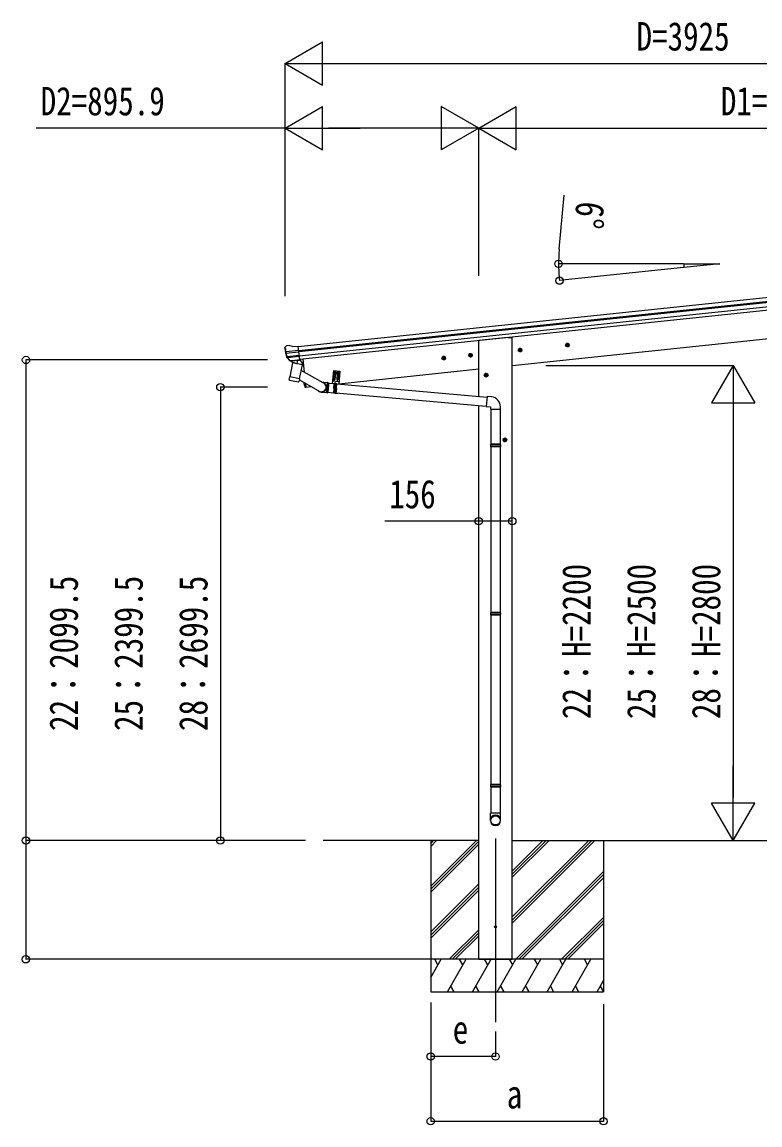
# Model space of a CAD drawing. Units: millimetres, scale not verified. Extents: x -16820 to 16820, y -11880 to 11880.
# Drawn here: x -13512 to -10096, y -7817 to -2710 of the extents above; entities that cross this region are included whole.
import ezdxf
from ezdxf.enums import TextEntityAlignment as Align

# ---------------------------------------------------------------- set-up
doc = ezdxf.new("R2010")
doc.units = ezdxf.units.MM
doc.header["$LTSCALE"] = 60
for name, color, linetype in [('0-3_YKK_12', 2, 'Continuous'), ('0-4_YKK_13', 4, 'Continuous'), ('0-5_YKK_A1', 4, 'Continuous'), ('0-6_YKK_D', 6, 'Continuous')]:
    doc.layers.add(name, color=color, linetype=linetype)
doc.styles.add('ＭＳ ゴシック', font='')
doc.styles.get('ＭＳ ゴシック').set_extended_font_data('MS Gothic')

msp = doc.modelspace()

# ---------------------------------------------------------------- linework, layer by layer
at = {"layer": '0-3_YKK_12'}
msp.add_line((-11319.92, -6490.79), (-11319.92, -7341.03), dxfattribs=at)
at = {"layer": '0-4_YKK_13'}
for p, q in [((-12295.41, -4220.66), (-12295.49, -4218.79)), ((-12294.12, -4215.89), (-12294.82, -4216.75)), ((-12290.63, -4211.57), (-12294.12, -4215.89)), ((-12231.02, -4230.62), (-12290.76, -4236.9)), ((-12290.63, -4211.57), (-12290.62, -4211.57)), ((-12290, -4242.74), (-12230.4, -4236.48)), ((-12287.27, -4209.75), (-12287.26, -4209.75)), ((-12259.7, -4212.88), (-12233.17, -4210.1)), ((-12226.39, -4274.65), (-12233.17, -4210.1)), ((-12272.49, -4278.3), (-12286.19, -4262.55)), ((-12285.7, -4258.96), (-12228.67, -4252.96)), ((-12271.55, -4277.66), (-12284.6, -4261.73)), ((-12283.37, -4263.23), (-12228.2, -4257.43)), ((-12259.04, -4287.58), (-12272.39, -4353.24)), ((-12262.19, -4278.41), (-12269.88, -4279.22)), ((-12269.79, -4278.98), (-12226.41, -4274.42)), ((-12269.02, -4279.22), (-12267.45, -4279.06)), ((-12267.45, -4279.06), (-12229.91, -4275.11)), ((-12265.66, -4279.52), (-12265.81, -4280.25)), ((-12265.2, -4281.38), (-12240.44, -4291.13)), ((-12261.92, -4278.47), (-12262.19, -4278.41)), ((-12236.59, -4275.81), (-12261.92, -4278.47)), ((-12214.15, -4296.72), (-12259.04, -4287.58)), ((-12256.86, -4284.66), (-12257.52, -4287.89)), ((-12236.05, -4276.14), (-12238.97, -4290.49)), ((-12236.33, -4275.69), (-12236.59, -4275.81)), ((-12226.39, -4274.65), (-12236.33, -4275.69)), ((-12229.91, -4275.11), (-12228.35, -4274.95)), ((-12226.53, -4273.06), (-12225.61, -4273.25)), ((-12225.61, -4273.25), (-12214.41, -4290.17)), ((-12211.75, -4270.19), (-12205.35, -4331.1)), ((-12227.51, -4362.37), (-12214.15, -4296.72)), ((-12118.04, -4380.29), (-12219.53, -4323.11)), ((-12214.41, -4290.17), (-12215.67, -4296.41)), ((-12070.45, -4323.26), (-12075.72, -4383.53)), ((-12070.45, -4323.26), (-12040.56, -4325.87)), ((-12067.21, -4337.86), (-12069.45, -4363.5)), ((-12066.24, -4332.5), (-12066.3, -4333.19)), ((-12064.66, -4333.34), (-12066.3, -4333.19)), ((-12064.59, -4332.64), (-12066.24, -4332.5)), ((-12064.2, -4333.88), (-12064.35, -4335.52)), ((-12063.65, -4335.58), (-12064.35, -4335.52)), ((-12063.91, -4330.54), (-12064.05, -4332.19)), ((-12063.21, -4330.6), (-12063.91, -4330.54)), ((-12063.5, -4333.94), (-12063.65, -4335.58)), ((-12061.23, -4338.38), (-12063.51, -4364.39)), ((-12063.21, -4330.6), (-12063.36, -4332.25)), ((-12061.32, -4333.63), (-12062.96, -4333.49)), ((-12061.26, -4332.93), (-12062.9, -4332.79)), ((-12061.26, -4332.93), (-12061.32, -4333.63)), ((-12052.27, -4339.17), (-12054.54, -4365.17)), ((-12051.3, -4333.8), (-12051.36, -4334.5)), ((-12049.71, -4334.64), (-12051.36, -4334.5)), ((-12049.65, -4333.95), (-12051.3, -4333.8)), ((-12049.26, -4335.19), (-12049.4, -4336.83)), ((-12048.7, -4336.89), (-12049.4, -4336.83)), ((-12048.97, -4331.85), (-12049.11, -4333.49)), ((-12048.27, -4331.91), (-12048.97, -4331.85)), ((-12048.56, -4335.25), (-12048.7, -4336.89)), ((-12046.29, -4339.69), (-12048.53, -4365.33)), ((-12048.27, -4331.91), (-12048.41, -4333.55)), ((-12046.38, -4334.94), (-12048.02, -4334.79)), ((-12046.31, -4334.24), (-12047.96, -4334.09)), ((-12046.31, -4334.24), (-12046.38, -4334.94)), ((-12040.56, -4325.87), (-12045.84, -4386.14)), ((-12274.87, -4365.49), (-12272.38, -4353.24)), ((-12274.66, -4366.88), (-12274.66, -4366.88)), ((-12273.32, -4367.85), (-12232.36, -4376.18)), ((-12227.51, -4362.37), (-12272.39, -4353.24)), ((-12227.52, -4362.37), (-12230.06, -4374.84)), ((-12138.66, -4416.88), (-12228.34, -4366.36)), ((-12199.97, -4382.34), (-12198.06, -4400.47)), ((-12123.18, -4377.38), (-12098.12, -4379.64)), ((-12096.4, -4379.79), (-12092.3, -4380.16)), ((-12091.67, -4382.13), (-12066.76, -4384.31)), ((-12074.63, -4371.07), (-12044.75, -4373.69)), ((-12068.59, -4405.23), (-12066.68, -4383.47)), ((-12064.6, -4382.65), (-12066.68, -4383.47)), ((-12066.59, -4405.4), (-12064.6, -4382.65)), ((-12061.6, -4382.75), (-12064.6, -4382.65)), ((-12063.61, -4405.67), (-12061.58, -4382.52)), ((-12061.61, -4405.84), (-12059.59, -4382.7)), ((-12059.61, -4382.93), (-12056.63, -4383.35)), ((-12058.62, -4406.1), (-12056.63, -4383.35)), ((-12054.73, -4384.52), (-12056.63, -4383.35)), ((-12056.63, -4406.28), (-12054.73, -4384.52)), ((-12054.8, -4385.36), (-11359.01, -4446.23)), ((-12198.06, -4400.47), (-12200.13, -4400.61)), ((-12127.32, -4423.29), (-12102.26, -4425.55)), ((-12102.29, -4402.4), (-12102.63, -4404.79)), ((-12102.29, -4402.4), (-12102.2, -4399.99)), ((-12100.54, -4425.7), (-12096.44, -4426.07)), ((-12095.39, -4423.96), (-12070.42, -4426.15)), ((-12079.38, -4425.37), (-12079.43, -4425.86)), ((-12079.43, -4425.86), (-12070.46, -4426.65)), ((-12068.59, -4405.23), (-12070.49, -4426.99)), ((-12068.58, -4428.16), (-12070.49, -4426.99)), ((-12065.61, -4428.58), (-12068.59, -4428.16)), ((-12066.59, -4405.4), (-12068.58, -4428.16)), ((-12063.61, -4405.67), (-12065.63, -4428.81)), ((-12061.61, -4405.84), (-12063.64, -4428.98)), ((-12063.62, -4428.75), (-12060.61, -4428.86)), ((-12058.62, -4406.1), (-12060.62, -4428.86)), ((-12058.54, -4428.04), (-12060.62, -4428.86)), ((-12056.63, -4406.28), (-12058.54, -4428.04)), ((-12058.51, -4427.69), (-12049.54, -4428.48)), ((-12058.46, -4427.2), (-11362.67, -4488.07)), ((-12049.5, -4427.98), (-12049.54, -4428.48)), ((-11338, -4446.06), (-11358.84, -4444.24)), ((-11296.92, -4501.81), (-11296.92, -4490.89)), ((-11342.92, -4501.81), (-11296.92, -4501.81)), ((-11340.92, -4501.81), (-11340.92, -4664.97)), ((-11298.92, -4501.81), (-11298.92, -4664.97)), ((-11342.92, -4666.97), (-11341.92, -4664.97)), ((-11296.92, -4666.97), (-11342.92, -4666.97)), ((-11296.92, -4674.97), (-11342.92, -4674.97)), ((-11297.92, -4664.97), (-11341.92, -4664.97)), ((-11297.92, -4676.97), (-11341.92, -4676.97)), ((-11340.92, -4676.97), (-11340.92, -5443.78)), ((-11298.92, -4676.97), (-11298.92, -5443.78)), ((-11296.92, -4666.97), (-11297.92, -4664.97)), ((-11296.92, -4674.97), (-11297.92, -4676.97)), ((-11296.92, -4666.97), (-11296.92, -4674.97)), ((-11342.92, -5445.78), (-11341.92, -5443.78)), ((-11296.92, -5445.78), (-11342.92, -5445.78)), ((-11296.92, -5453.78), (-11342.92, -5453.78)), ((-11297.92, -5443.78), (-11341.92, -5443.78)), ((-11297.92, -5455.78), (-11341.92, -5455.78)), ((-11340.92, -5455.78), (-11340.92, -6240.26)), ((-11298.92, -5455.78), (-11298.92, -6240.26)), ((-11296.92, -5445.78), (-11297.92, -5443.78)), ((-11296.92, -5453.78), (-11297.92, -5455.78)), ((-11296.92, -5445.78), (-11296.92, -5453.78)), ((-11342.92, -6242.26), (-11341.92, -6240.26)), ((-11296.92, -6242.26), (-11342.92, -6242.26)), ((-11296.92, -6250.26), (-11342.92, -6250.26)), ((-11297.92, -6240.26), (-11341.92, -6240.26)), ((-11297.92, -6252.26), (-11341.92, -6252.26)), ((-11340.92, -6252.26), (-11340.92, -6372.99)), ((-11298.92, -6252.26), (-11298.92, -6372.99)), ((-11296.92, -6242.26), (-11297.92, -6240.26)), ((-11296.92, -6250.26), (-11297.92, -6252.26)), ((-11296.92, -6242.26), (-11296.92, -6250.26)), ((-11342.92, -6407.13), (-11342.92, -6372.99)), ((-11296.92, -6372.99), (-11342.92, -6372.99)), ((-11296.92, -6407.13), (-11296.92, -6372.99))]:
    msp.add_line(p, q, dxfattribs=at)
for points in [[(-12273.78, -4208.33), (-12273.78, -4208.33), (-12287.26, -4209.75)], [(-12259.7, -4212.88), (-12272.49, -4208.48), (-12272.49, -4208.48)], [(-11358.84, -4444.24), (-11362.84, -4490.06), (-11342.92, -4491.81), (-11342.92, -4501.81)], [(-11342.92, -4666.97), (-11342.92, -4674.97), (-11341.92, -4676.97)], [(-11342.92, -5445.78), (-11342.92, -5453.78), (-11341.92, -5455.78)], [(-11342.92, -6242.26), (-11342.92, -6250.26), (-11341.92, -6252.26)]]:
    msp.add_lwpolyline(points, dxfattribs=at)
for centre, radius in [((-12063.78, -4333.06), 5.9), ((-12048.84, -4334.37), 5.9), ((-11319.92, -6900), 4.5)]:
    msp.add_circle(centre, radius, dxfattribs=at)
for centre, radius, start, end in [((-12094.52, -4199.54), 202, 186, 197.86084), ((-12101.58, -4201.59), 192.44, 185.42422, 190.5729), ((-12335.48, -4244.25), 45.32, 6.35482, 9.32878), ((-12286.74, -4214.72), 5, 96.04426, 140.95574), ((-12273.47, -4211.31), 3, 71.02369, 95.97631), ((-12292.78, -4243.11), 2.74, 7.56588, 12.97849), ((-12289.91, -4244.09), 1.35, 94.08073, 96.8395), ((-12094.52, -4199.54), 200.2, 192.46117, 197.79991), ((-12283.93, -4260.58), 3, 197.86084, 221), ((-12282.28, -4259.83), 3, 197.79991, 219.30889), ((-12270.24, -4276.34), 2.99, 220.99261, 266.7283), ((-12269.07, -4278.72), 0.5, 240.73754, 276), ((-12266.15, -4279.42), 0.5, 348.5, 96), ((-12264.83, -4280.45), 1, 168.5, 248.5), ((-12235.47, -4276.3), 0.604, 93.09842, 164.70595), ((-12228.4, -4274.45), 0.5, 276, 311.26246), ((-11330.4, -4174.93), 900.99, 186.16597, 186.25983), ((-12239.97, -4290.21), 1.03, 242.53897, 344.46569), ((-11330.4, -4174.93), 900.99, 189.39542, 189.48281), ((-12064.7, -4333.84), 0.5, 355, 85), ((-12064.55, -4332.14), 0.5, 265, 355), ((-12063.01, -4333.98), 0.5, 85, 175), ((-12062.86, -4332.29), 0.5, 175, 265), ((-12049.76, -4335.14), 0.5, 355, 85), ((-12049.61, -4333.45), 0.5, 265, 355), ((-12048.06, -4335.29), 0.5, 85, 175), ((-12047.91, -4333.6), 0.5, 175, 265), ((-12272.97, -4365.91), 1.95, 167.54017, 209.97766), ((-12272.93, -4365.89), 2, 209.90962, 258.5), ((-12231.96, -4374.22), 2, 258.5, 341.96843), ((-11330.4, -4174.93), 900.99, 193.00313, 194.35863), ((-12125.25, -4400.33), 21.3, 230.97548, 70.23074), ((-12125.25, -4400.33), 23.05, 0.84849, 84.95046), ((-12097.3, -4380.21), 0.994, 24.65913, 145.03785), ((-12066.46, -4363.76), 3, 175.00038, 355.02015), ((-12060.74, -4384.33), 2, 55, 115), ((-12051.52, -4365.06), 3, 174.98076, 355.00053), ((-12200.34, -4397.62), 3, 194.36084, 274.00003), ((-12125.25, -4400.33), 23.05, 216.25577, 348.84849), ((-12125.25, -4400.33), 23.05, 348.84849, 0.84849), ((-12101.35, -4425.13), 0.994, 204.65913, 325.03785), ((-12064.48, -4427.17), 2, 235, 295), ((-11341.92, -4490.89), 45, 0, 85)]:
    msp.add_arc(centre, radius, start, end, dxfattribs=at)
for centre, major_axis, ratio, start_param, end_param in [((-12292.49, -4218.64), (1.9, 2.34), 0.995767, 1.5707963, 2.2972137), ((-12288.94, -4214.26), (-5.48, -2.51), 0.24881, 5.8190815, 5.8226003), ((-12293.28, -4219.8), (-0.38, 5.97), 0.020485, 4.7140547, 5.6117533), ((-12092.21, -4221.49), (-20.92, 199.05), 0.994373, 1.5554317, 1.5718064), ((-12272.54, -4276.26), (-1.71, 2.84), 0.040856, 4.1415604, 4.1696818), ((-12270.1, -4276), (-0.51, 2.96), 0.642905, 2.0792573, 3.037247), ((-12270.14, -4276.11), (-3.02, -2.79), 0.650902, 0.9542299, 1.0270405), ((-12270.19, -4276.23), (-1.1, -2.8), 0.997631, 0.3902369, 0.4789948), ((-12100.19, -4402.59), (2.07, 22.96), 0.087156, 3.1415927, 6.2831853), ((-12098.47, -4402.75), (2.07, 22.96), 0.087156, 3.1415927, 6.2831853), ((-12094.37, -4403.12), (2.07, 22.96), 0.087156, 3.1415927, 6.2831853), ((-11319.92, -6405.39), (-23, 0), 0.996195, 3.1415927, 6.2831853), ((-11319.92, -6407.13), (-23, 0), 0.996195, 3.1415927, 6.2831853), ((-11319.92, -6407.13), (0, -23.43), 0.981806, 4.712389, 7.8539816)]:
    msp.add_ellipse(centre, major_axis=major_axis, ratio=ratio, start_param=start_param, end_param=end_param, dxfattribs=at)
msp.add_ellipse((-11319.92, -6407.13), major_axis=(21, 0), ratio=0.996195, dxfattribs=at)
at = {"layer": '0-5_YKK_A1'}
for p, q in [((-12232.97, -4212.09), (-8435.75, -3812.98)), ((-10448.56, -3829.19), (-10281.63, -3829.19)), ((-10448.56, -3829.19), (-10448.56, -3846.74)), ((-10281.63, -3829.19), (-10448.56, -3846.74)), ((-12230.98, -4230.98), (-8433.77, -3831.88)), ((-12230.55, -4235.16), (-8433.33, -3836.06)), ((-12228.45, -4255.02), (-8431.24, -3855.92)), ((-8429.48, -3872.65), (-12226.69, -4271.76)), ((-11242.17, -4300.2), (-8408.91, -4002.41)), ((-11262.17, -4171), (-11397.67, -4185.24)), ((-11397.67, -4442.85), (-11397.67, -4185.24)), ((-11262.17, -4171), (-11242.17, -4171)), ((-11215.91, -4230.13), (-11196.08, -4227.52)), ((-11210.56, -4222.87), (-11213.44, -4229.81)), ((-11203.12, -4221.9), (-11210.56, -4222.87)), ((-11204.69, -4238.74), (-11207.3, -4218.92)), ((-11198.55, -4227.85), (-11203.12, -4221.9)), ((-11201.43, -4234.78), (-11198.55, -4227.85)), ((-10997.12, -4207.14), (-10977.29, -4204.53)), ((-10991.77, -4199.88), (-10994.64, -4206.81)), ((-10984.33, -4198.9), (-10991.77, -4199.88)), ((-10985.9, -4215.75), (-10988.51, -4195.92)), ((-10979.76, -4204.85), (-10984.33, -4198.9)), ((-10982.63, -4211.79), (-10979.76, -4204.85)), ((-12211.75, -4270.19), (-12205.35, -4331.1)), ((-11569.35, -4267.28), (-11549.52, -4264.67)), ((-11564.01, -4260.02), (-11566.88, -4266.96)), ((-11556.57, -4259.04), (-11564.01, -4260.02)), ((-11558.13, -4275.89), (-11560.74, -4256.06)), ((-11552, -4265), (-11556.57, -4259.04)), ((-11554.87, -4271.93), (-11552, -4265)), ((-11445.04, -4254.22), (-11425.21, -4251.61)), ((-11439.69, -4246.96), (-11442.57, -4253.89)), ((-11432.25, -4245.98), (-11439.69, -4246.96)), ((-11433.82, -4262.83), (-11436.43, -4243)), ((-11427.68, -4251.93), (-11432.25, -4245.98)), ((-11430.56, -4258.87), (-11427.68, -4251.93)), ((-12045.69, -4384.45), (-11397.67, -4316.34)), ((-11363.17, -4337.05), (-11369.67, -4340.8)), ((-11369.67, -4340.8), (-11369.67, -4348.3)), ((-11363.17, -4354.55), (-11363.17, -4334.55)), ((-11356.67, -4340.8), (-11363.17, -4337.05)), ((-12199.97, -4382.34), (-12198.06, -4400.47)), ((-11353.17, -4344.55), (-11373.17, -4344.55)), ((-11369.67, -4348.3), (-11363.17, -4352.06)), ((-12198.06, -4400.47), (-12172.55, -4397.79)), ((-11397.67, -7050), (-11397.67, -4485.01)), ((-11266.17, -4644.55), (-11286.17, -4644.55)), ((-11276.17, -4637.05), (-11282.67, -4640.8)), ((-11282.67, -4640.8), (-11282.67, -4648.3)), ((-11276.17, -4654.55), (-11276.17, -4634.55)), ((-11269.67, -4640.8), (-11276.17, -4637.05)), ((-11282.67, -4648.3), (-11276.17, -4652.06)), ((-11397.67, -6500), (-12118.47, -6500)), ((-11619.92, -6500), (-11619.92, -7200)), ((-11619.92, -6711.23), (-11408.69, -6500)), ((-11619.92, -6527.38), (-11592.54, -6500)), ((-11619.92, -6513.24), (-11606.68, -6500)), ((-11619.92, -6725.37), (-11397.67, -6503.12)), ((-11619.92, -6739.51), (-11397.67, -6517.26)), ((-11242.17, -6500), (-8352, -6500)), ((-11242.17, -6882.26), (-10859.91, -6500)), ((-11242.17, -6853.98), (-10888.19, -6500)), ((-11242.17, -6868.12), (-10874.05, -6500)), ((-11242.17, -6670.13), (-11072.04, -6500)), ((-11242.17, -6655.99), (-11086.18, -6500)), ((-11242.17, -6641.85), (-11100.32, -6500)), ((-10819.92, -6500), (-10819.92, -7200)), ((-11226.06, -7050), (-10819.92, -6643.86)), ((-11211.92, -7050), (-10819.92, -6658)), ((-11197.78, -7050), (-10819.92, -6672.15)), ((-11619.92, -6923.36), (-11397.67, -6701.11)), ((-11619.92, -6937.5), (-11397.67, -6715.25)), ((-11619.92, -6951.64), (-11397.67, -6729.39)), ((-11013.93, -7050), (-10819.92, -6855.99)), ((-10999.79, -7050), (-10819.92, -6870.13)), ((-10985.64, -7050), (-10819.92, -6884.28)), ((-11534.43, -7050), (-11397.67, -6913.24)), ((-11520.29, -7050), (-11397.67, -6927.38)), ((-11506.14, -7050), (-11397.67, -6941.53)), ((-10819.92, -7050), (-11619.92, -7050)), ((-11619.92, -7133.83), (-11571.52, -7050)), ((-11586.52, -7075.98), (-11601.52, -7050)), ((-11542.65, -7200), (-11456.05, -7050)), ((-11471.05, -7075.98), (-11486.05, -7050)), ((-11427.18, -7200), (-11340.58, -7050)), ((-11355.58, -7075.98), (-11370.58, -7050)), ((-11311.71, -7200), (-11225.11, -7050)), ((-11240.11, -7075.98), (-11255.11, -7050)), ((-11196.24, -7200), (-11109.64, -7050)), ((-11124.64, -7075.98), (-11139.64, -7050)), ((-11080.77, -7200), (-10994.17, -7050)), ((-11024.17, -7050), (-11009.17, -7075.98)), ((-10965.3, -7200), (-10878.7, -7050)), ((-10893.7, -7075.98), (-10908.7, -7050)), ((-10849.83, -7200), (-10819.92, -7148.19)), ((-11619.92, -7200), (-10819.92, -7200)), ((-11527.66, -7174.02), (-11512.66, -7200)), ((-11412.18, -7174.02), (-11397.19, -7200)), ((-11296.71, -7174.02), (-11281.72, -7200)), ((-11181.25, -7174.02), (-11166.25, -7200)), ((-11065.78, -7174.02), (-11050.78, -7200)), ((-10950.3, -7174.02), (-10935.31, -7200)), ((-10834.83, -7174.02), (-10819.92, -7199.85))]:
    msp.add_line(p, q, dxfattribs=at)
for points in [[(-11397.67, -7050), (-11242.17, -7050), (-11242.17, -4171)], [(-11213.44, -4229.81), (-11208.87, -4235.76), (-11201.43, -4234.78)], [(-10994.64, -4206.81), (-10990.07, -4212.77), (-10982.63, -4211.79)], [(-11566.88, -4266.96), (-11562.31, -4272.91), (-11554.87, -4271.93)], [(-11442.57, -4253.89), (-11438, -4259.85), (-11430.56, -4258.87)], [(-11363.17, -4352.06), (-11356.67, -4348.3), (-11356.67, -4340.8)], [(-11276.17, -4652.06), (-11269.67, -4648.3), (-11269.67, -4640.8)]]:
    msp.add_lwpolyline(points, dxfattribs=at)
for centre, radius in [((-11206, -4228.83), 8.5), ((-11206, -4228.83), 7.7), ((-11206, -4228.83), 6.5), ((-10987.2, -4205.83), 8.5), ((-10987.2, -4205.83), 7.7), ((-10987.2, -4205.83), 6.5), ((-11559.44, -4265.98), 8.5), ((-11559.44, -4265.98), 7.7), ((-11559.44, -4265.98), 6.5), ((-11435.12, -4252.91), 8.5), ((-11435.12, -4252.91), 7.7), ((-11435.12, -4252.91), 6.5), ((-11363.17, -4344.55), 8.5), ((-11363.17, -4344.55), 7.7), ((-11363.17, -4344.55), 6.5), ((-11276.17, -4644.55), 8.5), ((-11276.17, -4644.55), 7.7), ((-11276.17, -4644.55), 6.5)]:
    msp.add_circle(centre, radius, dxfattribs=at)
at = {"layer": '0-6_YKK_D'}
for p, q in [((-12293.53, -2901.47), (-12120.33, -2801.47)), ((-12120.33, -3001.47), (-12120.33, -2801.47)), ((-12293.53, -3978.54), (-12293.53, -2900.47)), ((-12293.53, -2901.47), (-12120.33, -3001.47)), ((-12293.53, -2901.47), (-11947.12, -2901.47)), ((-12093.53, -2901.47), (-8568.66, -2901.47)), ((-12293.53, -3201.47), (-12120.33, -3101.47)), ((-12120.33, -3301.47), (-12120.33, -3101.47)), ((-11397.67, -3201.47), (-11570.88, -3101.47)), ((-11570.88, -3101.47), (-11570.88, -3301.47)), ((-11397.67, -3201.47), (-11224.47, -3101.47)), ((-11224.47, -3301.47), (-11224.47, -3101.47)), ((-12293.53, -3201.47), (-13445.53, -3201.47)), ((-12293.53, -3978.54), (-12293.53, -3200.47)), ((-12293.53, -3201.47), (-12120.33, -3301.47)), ((-12293.53, -3201.47), (-11947.12, -3201.47)), ((-11597.67, -3201.47), (-12093.53, -3201.47)), ((-11397.67, -3201.47), (-11744.08, -3201.47)), ((-11397.67, -3201.47), (-11570.88, -3301.47)), ((-11397.67, -3884.38), (-11397.67, -3200.47)), ((-11397.67, -3884.38), (-11397.67, -3200.47)), ((-11397.67, -3201.47), (-11224.47, -3301.47)), ((-11397.67, -3201.47), (-11051.26, -3201.47)), ((-11197.67, -3201.47), (-8568.66, -3201.47)), ((-11024.86, -3761.26), (-11001.99, -3511.1)), ((-10449.56, -3829.19), (-11028.96, -3829.19)), ((-10449.56, -3846.84), (-11024.86, -3907.31)), ((-12375.36, -4274.6), (-13494.53, -4274.6)), ((-13493.53, -4274.6), (-13493.53, -6500)), ((-11086.9, -4300.2), (-10218.92, -4300.2)), ((-10219.92, -4300.2), (-10319.92, -4473.41)), ((-10219.92, -4300.2), (-10119.92, -4473.41)), ((-10219.92, -4300.2), (-10219.92, -4646.61)), ((-12375.36, -4400.47), (-12594.53, -4400.47)), ((-12593.53, -4400.47), (-12593.53, -6500)), ((-10319.92, -4473.41), (-10119.92, -4473.41)), ((-10219.92, -4500.2), (-10219.92, -6300)), ((-10219.92, -6500), (-10219.92, -6153.59)), ((-10219.92, -6500), (-10319.92, -6326.79)), ((-10119.92, -6326.79), (-10319.92, -6326.79)), ((-10219.92, -6500), (-10119.92, -6326.79)), ((-12199.06, -6500), (-13495.53, -6500)), ((-12199.06, -6500), (-13494.53, -6500)), ((-13494.53, -6500), (-13494.53, -7050)), ((-12199.06, -6500), (-12594.53, -6500)), ((-10219.92, -6500), (-10220.92, -6500)), ((-11620.92, -7050), (-13495.53, -7050)), ((-11619.92, -7250), (-11619.92, -7801)), ((-11619.92, -7250), (-11619.92, -7501)), ((-10819.92, -7257.45), (-10819.92, -7801)), ((-11319.92, -7384.76), (-11319.92, -7501)), ((-11319.92, -7500), (-11619.92, -7500)), ((-11619.92, -7800), (-10819.92, -7800))]:
    msp.add_line(p, q, dxfattribs=at)
msp.add_lwpolyline([(-11242.17, -5021.16), (-11397.67, -5021.16), (-11832.07, -5021.16)], dxfattribs=at)
for centre in [(-11027.96, -3829.19), (-11023.87, -3907.2), (-13493.53, -4274.6), (-12593.53, -4400.47), (-11397.67, -5021.16), (-11242.17, -5021.16), (-13494.53, -6500), (-13493.53, -6500), (-12593.53, -6500), (-13494.53, -7050), (-11619.92, -7500), (-11319.92, -7500), (-11619.92, -7800), (-10819.92, -7800)]:
    msp.add_circle(centre, 17, dxfattribs=at)
for start, end in [(174.77782, 180), (180, 186)]:
    msp.add_arc((-10281.63, -3829.19), 746.33, start, end, dxfattribs=at)

# ---------------------------------------------------------------- texts
at = {"layer": '0-6_YKK_D', "style": 'ＭＳ ゴシック', "width": 0.8}
for s, p in [('D=3925', (-10667.1, -2881.47)), ('D2=895.9', (-13425.53, -3181.47)), ('D1=3029', (-10276.77, -3181.47)), ('156', (-11812.07, -5001.16)), ('e', (-11517.92, -7480)), ('a', (-11267.92, -7780))]:
    msp.add_text(s, height=132, dxfattribs=at).set_placement(p, align=Align.BOTTOM_LEFT)
for s, rotation, p in [('6°', 264.778, (-10983.9, -3532.84)), ('22：H=2200', 90, (-10839.92, -5937.7)), ('25：H=2500', 90, (-10539.92, -5937.7)), ('28：H=2800', 90, (-10239.92, -5937.7)), ('22：2099.5', 90, (-13213.53, -5992.63)), ('25：2399.5', 90, (-12913.53, -5992.63)), ('28：2699.5', 90, (-12613.53, -5992.63))]:
    msp.add_text(s, height=132, rotation=rotation, dxfattribs=at).set_placement(p, align=Align.BOTTOM_LEFT)

doc.saveas('drawing.dxf')
